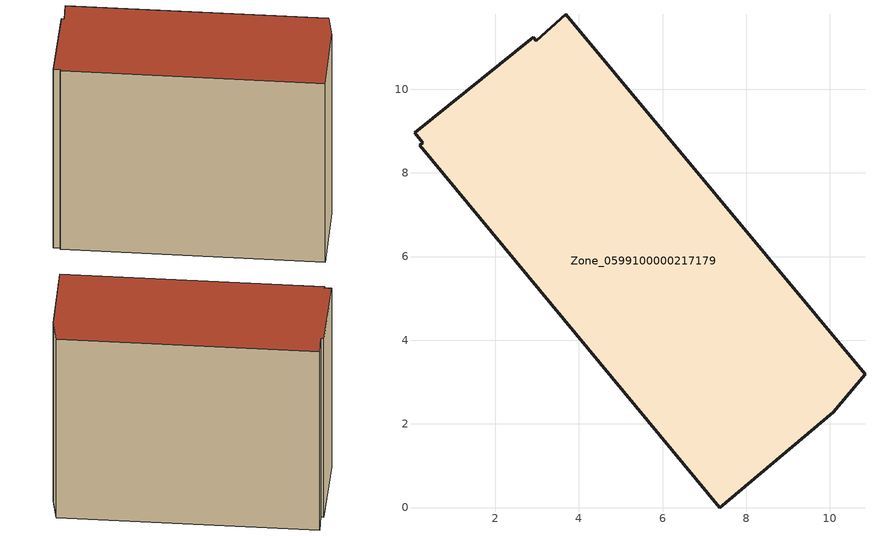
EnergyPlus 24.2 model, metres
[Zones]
Zone_0599100000217179
 floor ground (C_G): 0.07,8.96 2.91,11.24 2.98,11.15 3.68,11.79 10.84,3.19 10.08,2.28 7.37,0 0.2,8.66 0.27,8.72 z0
 wall outside (C_F): 2.91,11.24 0.07,8.96 0.27,8.72 0.2,8.66 7.37,0 10.08,2.28 10.84,3.19 3.68,11.79 2.98,11.15 2.91,11.24 z0:9.3
 roof outside (C_R): 10.84,3.19 3.68,11.79 2.98,11.15 2.91,11.24 0.07,8.96 0.27,8.72 0.2,8.66 7.37,0 10.08,2.28 z9.3
[BUILDING]
Pand.0599100000217179: North Axis=0; Terrain=City; Loads Convergence Tolerance Value=0.04; Temperature Convergence Tolerance Value=0.4; Solar Distribution=FullExterior; Maximum Number of Warmup Days=25; Minimum Number of Warmup Days=1
[Site:Location]
Rotterdam.The.Hague.AP_ZH_NLD Design_Conditions: Latitude=51.96; Longitude=4.45; Time Zone=1; Elevation=-4.5
[SITE:GROUNDTEMPERATURE:BUILDINGSURFACE]
18, 18, 18, 18, 18, 18, 18, 18, 18, 18, 18, 18
[MATERIAL] Thermal Absorptance=0.9; Solar Absorptance=0.7; Visible Absorptance=0.7
Name | Roughness | Thickness | Conductivity | Density | Specific Heat
G.TI.1946 | MediumSmooth | 0.15 | 1 | 540 | 1210
F.TI.1946 | Rough | 0.3 | 0.857143 | 1920 | 840
R.TI.1946 | MediumRough | 0.2 | 0.1 | 1500 | 1000
[CONSTRUCTION]
C_G: G.TI.1946
C_F: F.TI.1946
C_R: R.TI.1946
[ZONE]
Zone_0599100000217179: Type=1; Multiplier=1; Ceiling Height=Autocalculate; Volume=Autocalculate; Floor Area=autocalculate; Part of Total Floor Area=Yes
[ZONEINFILTRATION:DESIGNFLOWRATE]
Infil_Zone_0599100000217179: Zone or ZoneList or Space or SpaceList=Zone_0599100000217179; Schedule=AlwaysOn; Design Flow Rate Calculation Method=Flow/Area; Flow Rate per Floor Area=0.003; Constant Term Coefficient=1; Temperature Term Coefficient=0; Velocity Term Coefficient=0; Velocity Squared Term Coefficient=0
[HVACTEMPLATE:ZONE:IDEALLOADSAIRSYSTEM]
Zone_0599100000217179: Maximum Heating Supply Air Temperature=50; Minimum Cooling Supply Air Temperature=13; Maximum Heating Supply Air Humidity Ratio=0.0156; Minimum Cooling Supply Air Humidity Ratio=0.0077; Heating Limit=NoLimit; Cooling Limit=NoLimit; Dehumidification Control Type=ConstantSensibleHeatRatio; Cooling Sensible Heat Ratio=0.7; Dehumidification Setpoint=60; Humidification Control Type=None; Humidification Setpoint=30; Outdoor Air Method=None; Outdoor Air Flow Rate per Person=0.00944; Outdoor Air Flow Rate per Zone Floor Area=0; Outdoor Air Flow Rate per Zone=0; Demand Controlled Ventilation Type=None; Outdoor Air Economizer Type=NoEconomizer; Heat Recovery Type=None; Sensible Heat Recovery Effectiveness=0.7; Latent Heat Recovery Effectiveness=0.65
[ZONECONTROL:THERMOSTAT]
ThermostatControl_Zone_0599100000217179: Zone or ZoneList=Zone_0599100000217179; Control Type Schedule=DualSetpointControlType; Control 1=Thermostat_Zone_0599100000217179; Temperature Difference Between Cutout And Setpoint=0
[THERMOSTATSETPOINT:DUALSETPOINT]
Thermostat_Zone_0599100000217179: Heating Setpoint Temperature Schedule=HeatingSetpoint_Zone_0599100000217179; Cooling Setpoint Temperature Schedule=CoolingSetpoint_Zone_0599100000217179
[SCHEDULE:COMPACT]
HeatingSetpoint_Zone_0599100000217179: Through: 12/31, For: AllDays, Until: 24:00, 21
CoolingSetpoint_Zone_0599100000217179: Through: 12/31, For: AllDays, Until: 24:00, 24
DualSetpointControlType: Through: 12/31, For: AllDays, Until: 24:00, 4
AlwaysOn: Through: 12/31, For: AllDays, Until: 24:00, 1
